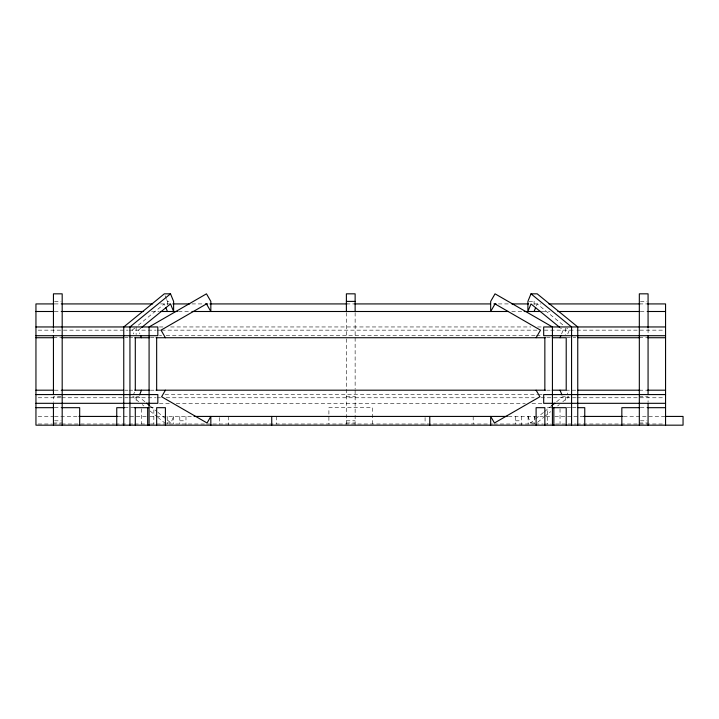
<?xml version="1.0" encoding="UTF-8"?>
<svg xmlns="http://www.w3.org/2000/svg" width="719" height="719" viewBox="0 0 719 719"><rect width="100%" height="100%" fill="white"/><g stroke="black" fill="none" stroke-linecap="round" stroke-linejoin="round"><path stroke-width="0.54" stroke-dasharray="3.6 2.7" d="M133.77 393.94L134.534 392.071M166.817 422.988L170.933 422.988L173.612 416.427M534.082 304.766L534.082 301.396L534.855 299.508M536.401 305.818L537.174 303.921L563.22 325.195M561.575 333.94L563.121 330.156L560.514 328.026M567.758 333.94L569.304 330.156L566.698 328.026M134.812 328.026L132.206 330.156L133.752 333.94M138.291 325.195L164.336 303.921L165.496 306.761M140.996 328.026L138.39 330.156L139.935 333.94M527.899 416.427L530.577 422.988L534.918 419.447M535.79 418.737L543.6 412.355M544.472 411.645L550.547 406.684M556.623 401.714L562.707 396.753L568.891 396.753L562.806 401.714M537.623 422.278L543.708 417.317M544.571 416.607L550.655 411.645M557.602 405.974L559.337 404.554M54.536 301.396L61.088 301.396M166.655 299.508L167.428 301.396L171.553 301.396M528.932 301.396L534.082 301.396M640.422 301.396L646.974 301.396M54.536 303.921L62.185 303.921M160.526 303.921L170.52 303.921M191.946 303.921L203.171 303.921M346.387 303.921L354.036 303.921M498.339 303.921L509.564 303.921M534.082 303.921L540.985 303.921M639.326 303.921L647.603 303.921M54.536 311.498L61.088 311.498M151.547 311.498L159.402 311.498M178.483 311.498L190.832 311.498M511.802 311.498L521.904 311.498M542.108 311.498L549.963 311.498M640.422 311.498L647.603 311.498M159.402 326.956L165.011 326.956M170.628 326.956L530.883 326.956M537.614 326.956L542.108 326.956M38.197 330.156L127.982 330.156M129.105 330.156L147.053 330.156M148.177 330.156L156.032 330.156M157.155 330.156L160.526 330.156M161.649 330.156L537.614 330.156M544.355 330.156L575.775 330.156M576.899 330.156L664.437 330.156M159.402 335.701L161.649 335.701M166.134 335.701L535.376 335.701M536.5 335.701L542.108 335.701M53.44 337.732L62.185 337.732M124.612 337.732L127.982 337.732M129.105 337.732L135.298 337.732M150.424 337.732L156.032 337.732M546.593 337.732L551.087 337.732M566.797 337.732L575.775 337.732M639.326 337.732L648.071 337.732M54.536 390.192L62.185 390.192M124.612 390.192L127.982 390.192M129.105 390.192L135.298 390.192M150.424 390.192L156.032 390.192M546.593 390.192L551.087 390.192M575.775 390.192L566.212 390.192L567.74 393.94M639.326 390.192L647.603 390.192M165.011 394.569L537.614 394.569M538.738 394.569L542.108 394.569M61.088 396.753L53.44 396.753L53.44 402.218M346.387 396.753L355.132 396.753M639.326 396.753L648.071 396.753L648.071 402.218M38.197 397.769L60.639 397.769M61.762 397.769L127.982 397.769M129.105 397.769L147.053 397.769M148.177 397.769L156.032 397.769M157.155 397.769L160.526 397.769M166.134 397.769L534.253 397.769M540.985 397.769L575.775 397.769M576.899 397.769L664.437 397.769M159.402 403.314L169.504 403.314M176.236 403.314L525.274 403.314M532.006 403.314L542.108 403.314M54.536 407.682L61.088 407.682M124.477 407.682L134.417 407.682M149.732 407.682L153.848 407.682L153.848 424.084M550.934 407.682L547.662 407.682L547.662 424.084M567.093 407.682L571.515 407.682M572.396 407.682L576.512 407.682M640.422 407.682L647.621 407.682M38.134 416.427L53.907 416.427M54.536 416.427L78.73 416.427M117.386 416.427L148.833 416.427M149.947 416.427L192.099 416.427M508.333 416.427L551.087 416.427M554.906 416.427L583.63 416.427M623.598 416.427L665.56 416.427M54.536 420.804L61.088 420.804M179.795 420.804L185.978 420.804M346.387 420.804L355.132 420.804M515.532 420.804L521.715 420.804M640.422 420.804L646.974 420.804M53.44 422.988L62.185 422.988M346.387 422.988L355.132 422.988M530.577 422.988L536.76 422.988M639.326 422.988L648.071 422.988M38.197 424.003L51.66 424.003M52.784 424.003L60.639 424.003M61.762 424.003L114.51 424.003M115.633 424.003L127.982 424.003M129.105 424.003L133.59 424.003M134.714 424.003L145.939 424.003M150.424 424.003L205.418 424.003M206.542 424.003L492.731 424.003M493.845 424.003L534.253 424.003M535.376 424.003L543.231 424.003M544.355 424.003L551.087 424.003M555.571 424.003L575.775 424.003M576.899 424.003L664.437 424.003M144.887 401.714L138.803 396.753L132.62 396.753L138.704 401.714M150.091 405.974L157.039 411.645M157.91 412.355L166.592 419.447M167.464 420.157L170.933 422.988M142.173 404.554L143.908 405.974M149.992 410.935L156.94 416.607M157.803 417.317L164.75 422.988M534.082 416.427L534.846 418.305M165.109 295.716L166.269 298.556M648.071 329.14L648.071 336.645M565.386 328.053L565.386 334.605M565.386 396.753L565.386 402.218M560.029 408.778L560.029 424.084M534.307 416.427L534.307 424.084M528.123 416.427L528.123 424.084M521.715 416.427L521.715 425.172M515.532 416.427L515.532 424.084M473.183 416.427L473.183 424.084M425.082 417.523L425.082 424.084M372.613 424.084L372.613 407.682L328.898 407.682L328.898 424.084M355.132 312.603L355.132 389.078M355.132 390.129L355.132 425.172M346.387 312.603L346.387 336.645M346.387 338.847L346.387 425.172M276.429 416.427L276.429 424.084M228.327 416.427L228.327 425.172M219.583 417.523L219.583 424.084M185.978 416.427L185.978 425.172M179.795 416.427L179.795 424.084M173.396 416.427L173.396 424.084M167.428 301.396L167.428 304.766M167.212 416.427L167.212 424.084M141.481 408.778L141.481 424.084M136.125 326.956L136.125 334.605M136.125 396.753L136.125 402.218M53.44 329.14L53.44 335.566"/><path stroke-width="1.08" d="M139.567 394.884L141.481 390.192M577.752 425.172L577.752 326.956L537.174 293.828L530.99 293.828L527.899 301.396L527.899 311.498L530.99 303.921L559.643 327.316M534.082 311.498L535.628 307.705M560.029 337.732L560.802 335.836M165.406 390.192L161.613 396.753L207.054 422.988L210.838 416.427L210.838 425.172M536.104 337.732L540.481 330.156L495.04 303.921L490.673 311.498L490.673 301.396L495.04 293.828L552.426 326.956L552.426 425.172M141.868 327.316L170.52 303.921L173.612 311.498L173.612 301.396L170.52 293.828L129.941 326.956L129.941 425.172M551.419 405.974L554.888 403.134M170.52 293.828L164.336 293.828L123.758 326.956L123.758 425.172M346.387 301.396L355.132 301.396M53.907 303.921L35.95 303.921L35.95 425.172L683.05 425.172L683.05 416.427L665.56 416.427M61.762 303.921L152.671 303.921M172.875 303.921L189.708 303.921M205.418 303.921L207.665 303.921M209.903 303.921L346.828 303.921M354.683 303.921L490.484 303.921M493.845 303.921L496.092 303.921M511.802 303.921L528.636 303.921M548.84 303.921L639.748 303.921M647.603 303.921L665.56 303.921L665.56 425.172M35.95 311.498L53.907 311.498M61.762 311.498L143.692 311.498M160.526 311.498L177.359 311.498M191.946 311.498L508.441 311.498M524.151 311.498L540.985 311.498M557.818 311.498L639.748 311.498M647.603 311.498L665.56 311.498M35.95 326.956L157.829 326.956L157.829 335.701L35.95 335.701M665.56 326.956L543.681 326.956L543.681 335.701L665.56 335.701M35.95 337.732L53.907 337.732M61.762 337.732L123.488 337.732M134.714 337.732L149.3 337.732M156.032 337.732L545.478 337.732M552.21 337.732L566.212 337.732L566.212 390.192L552.21 390.192M578.022 337.732L639.748 337.732M647.603 337.732L665.56 337.732M35.95 390.192L53.907 390.192M61.762 390.192L123.488 390.192M134.714 390.192L149.3 390.192M156.032 390.192L545.478 390.192M578.022 390.192L639.748 390.192M647.603 390.192L665.56 390.192M35.95 394.569L157.829 394.569L157.829 403.314L35.95 403.314M665.56 394.569L543.681 394.569L543.681 403.314L665.56 403.314M35.95 407.682L53.889 407.682M61.735 407.682L79.674 407.682L79.674 425.172M124.477 407.682L116.748 407.682L116.748 425.172M134.417 407.682L148.698 407.682M551.779 407.682L566.212 407.682L566.212 425.172M578.139 407.682L584.763 407.682L584.763 425.172M639.775 407.682L621.836 407.682L621.836 425.172M647.621 407.682L665.56 407.682M78.946 416.427L117.386 416.427M194.076 416.427L507.317 416.427M583.63 416.427L622.78 416.427M530.99 293.828L571.569 326.956L571.569 425.172M146.622 403.134L149.228 405.264M536.104 390.192L539.897 396.753L494.456 422.988L490.673 416.427L490.673 425.172M165.406 337.732L161.029 330.156L206.47 303.921L210.838 311.498L210.838 301.396L206.47 293.828L149.085 326.956L149.085 425.172M560.029 390.192L561.943 394.884M165.882 307.705L167.428 311.498M140.708 335.836L141.481 337.732M648.071 327.972L648.071 293.828L639.326 293.828L639.326 425.172M648.071 335.566L648.071 394.569M648.071 403.314L648.071 425.172M553.846 407.682L553.846 425.172M544.849 337.732L544.849 390.192M544.849 425.172L544.849 407.682L536.104 407.682L536.104 425.172M429.773 416.427L429.773 425.172M355.132 311.498L355.132 293.828L346.387 293.828L346.387 311.498M271.737 416.427L271.737 425.172M165.406 425.172L165.406 407.682L156.661 407.682L156.661 425.172M156.661 337.732L156.661 390.192M147.665 407.682L147.665 425.172M135.298 337.732L135.298 390.192M135.298 407.682L135.298 425.172M62.185 425.172L62.185 293.828L53.44 293.828L53.44 327.972M53.44 335.566L53.44 394.569M53.44 403.314L53.44 425.172"/></g></svg>
